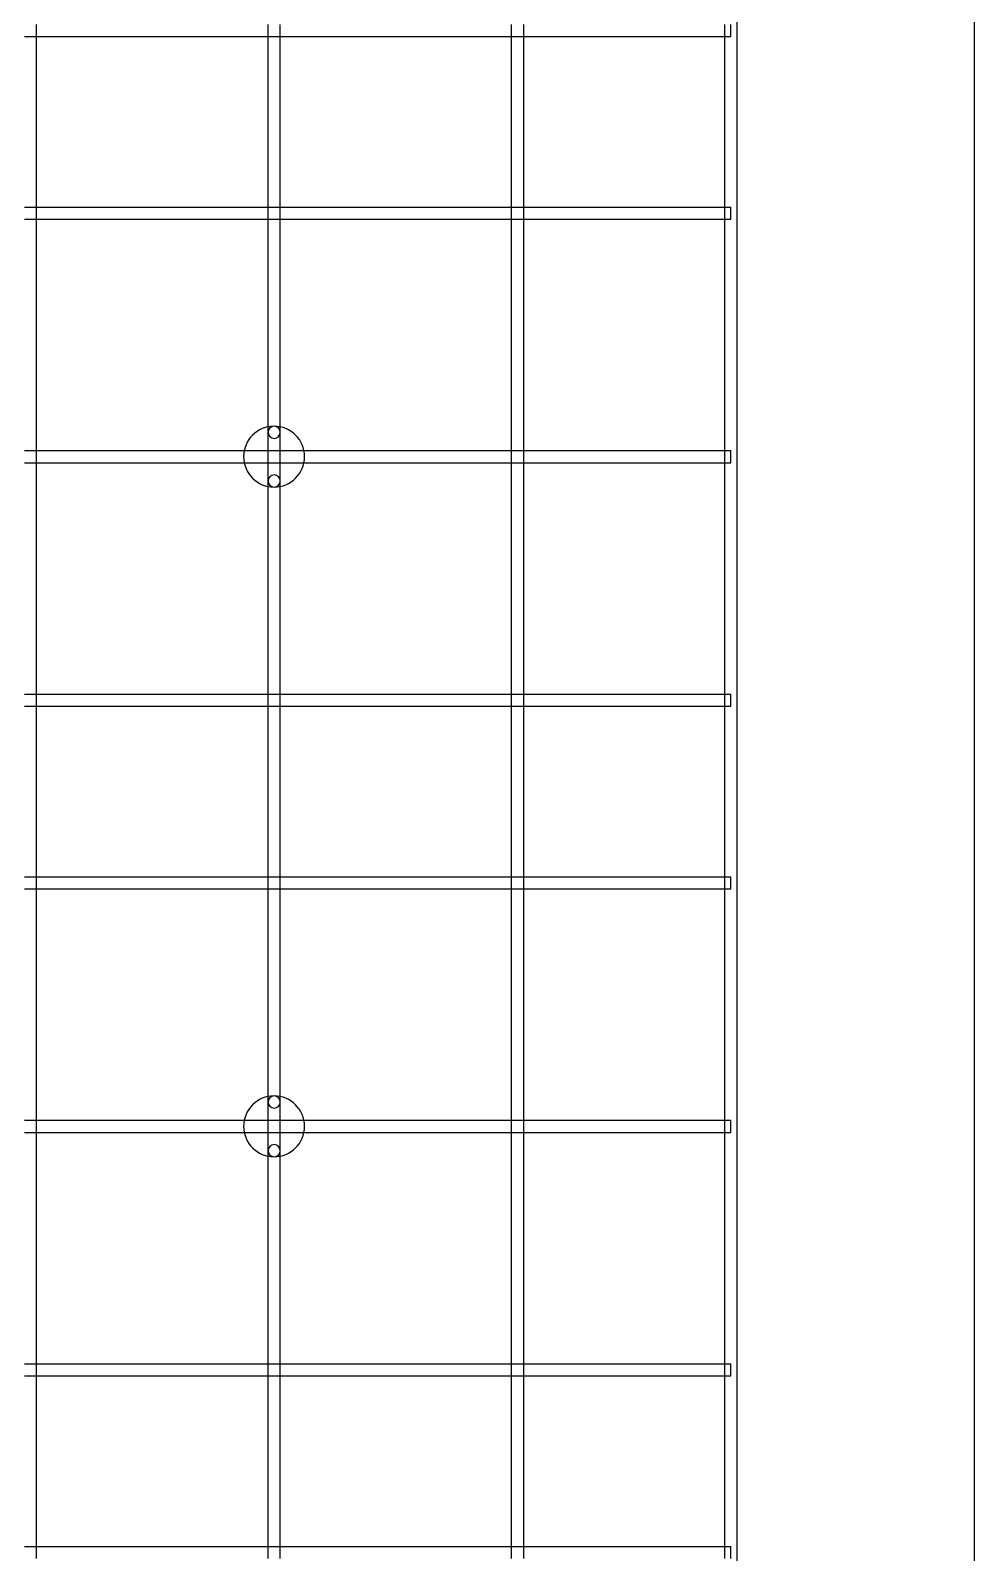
# Model space of a CAD drawing. Header units: millimetres. Extents: x 0 to 500, y 0 to 500.
# Drawn here: x 422.5 to 500, y 242.5 to 367.5 of the extents above; entities that cross this region are included whole.
import ezdxf

# ---------------------------------------------------------------- set-up
doc = ezdxf.new("R2010")
doc.units = ezdxf.units.MM
doc.layers.add('MDF_Model', color=7, linetype='CONTINUOUS')

msp = doc.modelspace()

# ---------------------------------------------------------------- linework, layer by layer
at = {"layer": 'MDF_Model'}
for p, q in [((500, 0, 6), (500, 500, 6)), ((500, 0), (500, 500)), ((500, 0, 6), (500, 500, 6)), ((500, 0), (500, 500)), ((480.5, 20), (480.5, 480)), ((480.5, 20, 1), (480.5, 480, 1)), ((480.5, 20), (480.5, 480)), ((480.5, 20, 1), (480.5, 480, 1)), ((423, 367, 1), (423, 368, 1)), ((423, 367, 1), (423, 368, 1)), ((442, 367, 1), (442, 368, 1)), ((442, 367, 1), (442, 368, 1)), ((443, 367, 1), (443, 368, 1)), ((443, 367, 1), (443, 368, 1)), ((462, 367, 1), (462, 368, 1)), ((462, 367, 1), (462, 368, 1)), ((463, 367, 1), (463, 368, 1)), ((463, 367, 1), (463, 368, 1)), ((479.5, 367, 1), (479.5, 368, 1)), ((479.5, 367, 1), (479.5, 368, 1)), ((480, 367, 1), (480, 368, 1)), ((480, 367, 1), (480, 368, 1)), ((422, 367, 1), (423, 367, 1)), ((422, 367, 1), (423, 367, 1)), ((423, 367, 1), (442, 367, 1)), ((423, 367), (442, 367)), ((423, 367, 1), (442, 367, 1)), ((423, 367), (423, 367, 1)), ((423, 353), (423, 367)), ((423, 367), (442, 367)), ((423, 353, 1), (423, 367, 1)), ((423, 367), (423, 367, 1)), ((423, 353), (423, 367)), ((423, 353, 1), (423, 367, 1)), ((442, 367, 1), (443, 367, 1)), ((442, 353, 1), (442, 367, 1)), ((442, 367, 1), (443, 367, 1)), ((442, 353, 1), (442, 367, 1)), ((442, 367), (442, 367, 1)), ((442, 353), (442, 367)), ((442, 367), (442, 367, 1)), ((442, 353), (442, 367)), ((443, 353, 1), (443, 367, 1)), ((443, 367, 1), (462, 367, 1)), ((443, 353, 1), (443, 367, 1)), ((443, 367), (443, 367, 1)), ((443, 353), (443, 367)), ((443, 367), (462, 367)), ((443, 367, 1), (462, 367, 1)), ((443, 367), (443, 367, 1)), ((443, 353), (443, 367)), ((443, 367), (462, 367)), ((462, 367, 1), (463, 367, 1)), ((462, 353, 1), (462, 367, 1)), ((462, 367, 1), (463, 367, 1)), ((462, 367), (462, 367, 1)), ((462, 353, 1), (462, 367, 1)), ((462, 367), (462, 367, 1)), ((462, 353), (462, 367)), ((462, 353), (462, 367)), ((463, 367), (479.5, 367)), ((463, 367, 1), (479.5, 367, 1)), ((463, 367), (463, 367, 1)), ((463, 353), (463, 367)), ((463, 367), (479.5, 367)), ((463, 367, 1), (479.5, 367, 1)), ((463, 353, 1), (463, 367, 1)), ((463, 367), (463, 367, 1)), ((463, 353), (463, 367)), ((463, 353, 1), (463, 367, 1)), ((479.5, 353, 1), (479.5, 367, 1)), ((479.5, 367, 1), (480, 367, 1)), ((479.5, 353, 1), (479.5, 367, 1)), ((479.5, 367, 1), (479.5, 367)), ((479.5, 353), (479.5, 367)), ((479.5, 367, 1), (480, 367, 1)), ((479.5, 367, 1), (479.5, 367)), ((479.5, 353), (479.5, 367)), ((422, 353, 1), (423, 353, 1)), ((422, 353, 1), (423, 353, 1)), ((423, 353, 1), (442, 353, 1)), ((423, 352, 1), (423, 353, 1)), ((423, 353), (442, 353)), ((423, 353, 1), (442, 353, 1)), ((423, 353), (423, 353, 1)), ((423, 352, 1), (423, 353, 1)), ((423, 353), (442, 353)), ((423, 353), (423, 353, 1)), ((442, 352, 1), (442, 353, 1)), ((442, 353, 1), (443, 353, 1)), ((442, 352, 1), (442, 353, 1)), ((442, 353, 1), (443, 353, 1)), ((442, 353), (442, 353, 1)), ((442, 353), (442, 353, 1)), ((443, 352, 1), (443, 353, 1)), ((443, 353, 1), (462, 353, 1)), ((443, 352, 1), (443, 353, 1)), ((443, 353), (443, 353, 1)), ((443, 353), (462, 353)), ((443, 353, 1), (462, 353, 1)), ((443, 353), (443, 353, 1)), ((443, 353), (462, 353)), ((462, 352, 1), (462, 353, 1)), ((462, 353, 1), (463, 353, 1)), ((462, 352, 1), (462, 353, 1)), ((462, 353, 1), (463, 353, 1)), ((462, 353), (462, 353, 1)), ((462, 353), (462, 353, 1)), ((463, 353, 1), (479.5, 353, 1)), ((463, 352, 1), (463, 353, 1)), ((463, 353), (479.5, 353)), ((463, 353), (479.5, 353)), ((463, 353, 1), (479.5, 353, 1)), ((463, 353), (463, 353, 1)), ((463, 352, 1), (463, 353, 1)), ((463, 353), (463, 353, 1)), ((479.5, 353, 1), (480, 353, 1)), ((479.5, 353, 1), (480, 353, 1)), ((479.5, 352, 1), (479.5, 353, 1)), ((479.5, 353, 1), (479.5, 353)), ((479.5, 352, 1), (479.5, 353, 1)), ((479.5, 353, 1), (479.5, 353)), ((480, 352, 1), (480, 353, 1)), ((480, 352, 1), (480, 353, 1)), ((422, 352, 1), (423, 352, 1)), ((422, 352, 1), (423, 352, 1)), ((423, 333), (423, 352)), ((423, 352), (442, 352)), ((423, 352), (442, 352)), ((423, 352, 1), (442, 352, 1)), ((423, 352), (423, 352, 1)), ((423, 352, 1), (442, 352, 1)), ((423, 333, 1), (423, 352, 1)), ((423, 352), (423, 352, 1)), ((423, 333), (423, 352)), ((423, 333, 1), (423, 352, 1)), ((442, 334.5, 1), (442, 352, 1)), ((442, 352, 1), (443, 352, 1)), ((442, 334.5, 1), (442, 352, 1)), ((442, 352), (442, 352, 1)), ((442, 334.5), (442, 352)), ((442, 352, 1), (443, 352, 1)), ((442, 334.5), (442, 352)), ((442, 352), (442, 352, 1)), ((443, 334.5, 1), (443, 352, 1)), ((443, 334.5, 1), (443, 352, 1)), ((443, 352), (443, 352, 1)), ((443, 334.5), (443, 352)), ((443, 334.5), (443, 352)), ((443, 352), (462, 352)), ((443, 352, 1), (462, 352, 1)), ((443, 352), (462, 352)), ((443, 352, 1), (462, 352, 1)), ((443, 352), (443, 352, 1)), ((462, 352, 1), (463, 352, 1)), ((462, 333), (462, 352)), ((462, 352), (462, 352, 1)), ((462, 333, 1), (462, 352, 1)), ((462, 352, 1), (463, 352, 1)), ((462, 333, 1), (462, 352, 1)), ((462, 352), (462, 352, 1)), ((462, 333), (462, 352)), ((463, 352), (479.5, 352)), ((463, 352, 1), (479.5, 352, 1)), ((463, 352), (463, 352, 1)), ((463, 333), (463, 352)), ((463, 352), (479.5, 352)), ((463, 352, 1), (479.5, 352, 1)), ((463, 333, 1), (463, 352, 1)), ((463, 352), (463, 352, 1)), ((463, 333), (463, 352)), ((463, 333, 1), (463, 352, 1)), ((479.5, 333, 1), (479.5, 352, 1)), ((479.5, 352, 1), (480, 352, 1)), ((479.5, 333, 1), (479.5, 352, 1)), ((479.5, 352, 1), (479.5, 352)), ((479.5, 333), (479.5, 352)), ((479.5, 352, 1), (480, 352, 1)), ((479.5, 352, 1), (479.5, 352)), ((479.5, 333), (479.5, 352)), ((442.5, 335, 3), (442.5, 335, 6)), ((442.5, 335, 3), (442.5, 335, 6)), ((442, 333, 1), (442, 334.5, 1)), ((442, 333, 1), (442, 334.5, 1)), ((442, 334.5), (442, 334.5, 1)), ((442, 333), (442, 334.5)), ((442, 334.5), (442, 334.5, 1)), ((442, 333), (442, 334.5)), ((443, 334.5, 1), (443, 334.5, 3)), ((443, 334.5, 1), (443, 334.5, 3)), ((443, 333, 1), (443, 334.5, 1)), ((443, 333, 1), (443, 334.5, 1)), ((443, 334.5), (443, 334.5, 1)), ((443, 333), (443, 334.5)), ((443, 334.5), (443, 334.5, 1)), ((443, 333), (443, 334.5)), ((422, 333, 1), (423, 333, 1)), ((422, 333, 1), (423, 333, 1)), ((423, 333, 1), (442, 333, 1)), ((423, 332, 1), (423, 333, 1)), ((423, 333), (442, 333)), ((423, 333), (442, 333)), ((423, 333, 1), (442, 333, 1)), ((423, 333), (423, 333, 1)), ((423, 332, 1), (423, 333, 1)), ((423, 333), (423, 333, 1)), ((442, 333, 1), (443, 333, 1)), ((442, 332, 1), (442, 333, 1)), ((442, 333, 1), (443, 333, 1)), ((442, 333), (442, 333, 1)), ((442, 332, 1), (442, 333, 1)), ((442, 333), (442, 333, 1)), ((443, 332, 1), (443, 333, 1)), ((443, 333), (443, 333, 1)), ((443, 333, 1), (462, 333, 1)), ((443, 332, 1), (443, 333, 1)), ((443, 333), (462, 333)), ((443, 333), (462, 333)), ((443, 333, 1), (462, 333, 1)), ((443, 333), (443, 333, 1)), ((445, 332.5, 3), (445, 332.5, 6)), ((445, 332.5, 3), (445, 332.5, 6)), ((462, 332, 1), (462, 333, 1)), ((462, 333, 1), (463, 333, 1)), ((462, 332, 1), (462, 333, 1)), ((462, 333), (462, 333, 1)), ((462, 333, 1), (463, 333, 1)), ((462, 333), (462, 333, 1)), ((463, 333, 1), (479.5, 333, 1)), ((463, 332, 1), (463, 333, 1)), ((463, 333), (479.5, 333)), ((463, 333), (479.5, 333)), ((463, 333, 1), (479.5, 333, 1)), ((463, 333), (463, 333, 1)), ((463, 332, 1), (463, 333, 1)), ((463, 333), (463, 333, 1)), ((479.5, 333, 1), (480, 333, 1)), ((479.5, 333, 1), (480, 333, 1)), ((479.5, 332, 1), (479.5, 333, 1)), ((479.5, 333, 1), (479.5, 333)), ((479.5, 332, 1), (479.5, 333, 1)), ((479.5, 333, 1), (479.5, 333)), ((480, 332, 1), (480, 333, 1)), ((480, 332, 1), (480, 333, 1)), ((422, 332, 1), (423, 332, 1)), ((422, 332, 1), (423, 332, 1)), ((423, 313), (423, 332)), ((423, 332), (442, 332)), ((423, 332), (442, 332)), ((423, 332, 1), (442, 332, 1)), ((423, 332), (423, 332, 1)), ((423, 332, 1), (442, 332, 1)), ((423, 313, 1), (423, 332, 1)), ((423, 332), (423, 332, 1)), ((423, 313), (423, 332)), ((423, 313, 1), (423, 332, 1)), ((442, 330.5, 1), (442, 332, 1)), ((442, 332, 1), (443, 332, 1)), ((442, 330.5, 1), (442, 332, 1)), ((442, 332), (442, 332, 1)), ((442, 330.5), (442, 332)), ((442, 332, 1), (443, 332, 1)), ((442, 330.5), (442, 332)), ((442, 332), (442, 332, 1)), ((443, 330.5, 1), (443, 332, 1)), ((443, 330.5, 1), (443, 332, 1)), ((443, 332), (443, 332, 1)), ((443, 330.5), (443, 332)), ((443, 330.5), (443, 332)), ((443, 332), (462, 332)), ((443, 332, 1), (462, 332, 1)), ((443, 332), (462, 332)), ((443, 332, 1), (462, 332, 1)), ((443, 332), (443, 332, 1)), ((462, 332, 1), (463, 332, 1)), ((462, 313), (462, 332)), ((462, 332), (462, 332, 1)), ((462, 313, 1), (462, 332, 1)), ((462, 332, 1), (463, 332, 1)), ((462, 313, 1), (462, 332, 1)), ((462, 332), (462, 332, 1)), ((462, 313), (462, 332)), ((463, 332), (479.5, 332)), ((463, 332, 1), (479.5, 332, 1)), ((463, 332), (463, 332, 1)), ((463, 313), (463, 332)), ((463, 332), (479.5, 332)), ((463, 332, 1), (479.5, 332, 1)), ((463, 313, 1), (463, 332, 1)), ((463, 332), (463, 332, 1)), ((463, 313), (463, 332)), ((463, 313, 1), (463, 332, 1)), ((479.5, 313, 1), (479.5, 332, 1)), ((479.5, 332, 1), (480, 332, 1)), ((479.5, 313, 1), (479.5, 332, 1)), ((479.5, 332, 1), (479.5, 332)), ((479.5, 313), (479.5, 332)), ((479.5, 332, 1), (480, 332, 1)), ((479.5, 332, 1), (479.5, 332)), ((479.5, 313), (479.5, 332)), ((442, 313, 1), (442, 330.5, 1)), ((442, 313, 1), (442, 330.5, 1)), ((442, 330.5), (442, 330.5, 1)), ((442, 313), (442, 330.5)), ((442, 330.5), (442, 330.5, 1)), ((442, 313), (442, 330.5)), ((442.5, 330, 3), (442.5, 330, 6)), ((442.5, 330, 3), (442.5, 330, 6)), ((443, 330.5, 1), (443, 330.5, 3)), ((443, 330.5, 1), (443, 330.5, 3)), ((443, 313, 1), (443, 330.5, 1)), ((443, 313, 1), (443, 330.5, 1)), ((443, 330.5), (443, 330.5, 1)), ((443, 313), (443, 330.5)), ((443, 330.5), (443, 330.5, 1)), ((443, 313), (443, 330.5)), ((422, 313, 1), (423, 313, 1)), ((422, 313, 1), (423, 313, 1)), ((423, 313), (442, 313)), ((423, 313), (442, 313)), ((423, 313, 1), (442, 313, 1)), ((423, 313), (423, 313, 1)), ((423, 313, 1), (442, 313, 1)), ((423, 312, 1), (423, 313, 1)), ((423, 313), (423, 313, 1)), ((423, 312, 1), (423, 313, 1)), ((442, 313, 1), (443, 313, 1)), ((442, 313), (442, 313, 1)), ((442, 312, 1), (442, 313, 1)), ((442, 313, 1), (443, 313, 1)), ((442, 313), (442, 313, 1)), ((442, 312, 1), (442, 313, 1)), ((443, 313), (443, 313, 1)), ((443, 312, 1), (443, 313, 1)), ((443, 313), (462, 313)), ((443, 313), (462, 313)), ((443, 313, 1), (462, 313, 1)), ((443, 313), (443, 313, 1)), ((443, 313, 1), (462, 313, 1)), ((443, 312, 1), (443, 313, 1)), ((462, 312, 1), (462, 313, 1)), ((462, 313, 1), (463, 313, 1)), ((462, 313), (462, 313, 1)), ((462, 312, 1), (462, 313, 1)), ((462, 313, 1), (463, 313, 1)), ((462, 313), (462, 313, 1)), ((463, 313, 1), (479.5, 313, 1)), ((463, 312, 1), (463, 313, 1)), ((463, 313), (479.5, 313)), ((463, 313), (479.5, 313)), ((463, 313, 1), (479.5, 313, 1)), ((463, 313), (463, 313, 1)), ((463, 312, 1), (463, 313, 1)), ((463, 313), (463, 313, 1)), ((479.5, 313, 1), (480, 313, 1)), ((479.5, 313, 1), (480, 313, 1)), ((479.5, 312, 1), (479.5, 313, 1)), ((479.5, 313, 1), (479.5, 313)), ((479.5, 312, 1), (479.5, 313, 1)), ((479.5, 313, 1), (479.5, 313)), ((480, 312, 1), (480, 313, 1)), ((480, 312, 1), (480, 313, 1)), ((422, 312, 1), (423, 312, 1)), ((422, 312, 1), (423, 312, 1)), ((423, 312, 1), (442, 312, 1)), ((423, 312), (442, 312)), ((423, 312, 1), (442, 312, 1)), ((423, 312), (423, 312, 1)), ((423, 298), (423, 312)), ((423, 312), (442, 312)), ((423, 298, 1), (423, 312, 1)), ((423, 312), (423, 312, 1)), ((423, 298), (423, 312)), ((423, 298, 1), (423, 312, 1)), ((442, 312, 1), (443, 312, 1)), ((442, 298, 1), (442, 312, 1)), ((442, 312, 1), (443, 312, 1)), ((442, 298, 1), (442, 312, 1)), ((442, 312), (442, 312, 1)), ((442, 298), (442, 312)), ((442, 312), (442, 312, 1)), ((442, 298), (442, 312)), ((443, 298, 1), (443, 312, 1)), ((443, 312, 1), (462, 312, 1)), ((443, 298, 1), (443, 312, 1)), ((443, 312), (443, 312, 1)), ((443, 298), (443, 312)), ((443, 312), (462, 312)), ((443, 312, 1), (462, 312, 1)), ((443, 312), (443, 312, 1)), ((443, 298), (443, 312)), ((443, 312), (462, 312)), ((462, 312, 1), (463, 312, 1)), ((462, 298, 1), (462, 312, 1)), ((462, 312, 1), (463, 312, 1)), ((462, 312), (462, 312, 1)), ((462, 298, 1), (462, 312, 1)), ((462, 312), (462, 312, 1)), ((462, 298), (462, 312)), ((462, 298), (462, 312)), ((463, 312), (479.5, 312)), ((463, 312, 1), (479.5, 312, 1)), ((463, 312), (463, 312, 1)), ((463, 298), (463, 312)), ((463, 312), (479.5, 312)), ((463, 312, 1), (479.5, 312, 1)), ((463, 298, 1), (463, 312, 1)), ((463, 312), (463, 312, 1)), ((463, 298), (463, 312)), ((463, 298, 1), (463, 312, 1)), ((479.5, 298, 1), (479.5, 312, 1)), ((479.5, 312, 1), (480, 312, 1)), ((479.5, 298, 1), (479.5, 312, 1)), ((479.5, 312, 1), (479.5, 312)), ((479.5, 298), (479.5, 312)), ((479.5, 312, 1), (480, 312, 1)), ((479.5, 312, 1), (479.5, 312)), ((479.5, 298), (479.5, 312)), ((422, 298, 1), (423, 298, 1)), ((422, 298, 1), (423, 298, 1)), ((423, 298, 1), (442, 298, 1)), ((423, 297, 1), (423, 298, 1)), ((423, 298), (442, 298)), ((423, 298, 1), (442, 298, 1)), ((423, 298), (423, 298, 1)), ((423, 297, 1), (423, 298, 1)), ((423, 298), (442, 298)), ((423, 298), (423, 298, 1)), ((442, 297, 1), (442, 298, 1)), ((442, 298, 1), (443, 298, 1)), ((442, 297, 1), (442, 298, 1)), ((442, 298, 1), (443, 298, 1)), ((442, 298), (442, 298, 1)), ((442, 298), (442, 298, 1)), ((443, 297, 1), (443, 298, 1)), ((443, 298, 1), (462, 298, 1)), ((443, 297, 1), (443, 298, 1)), ((443, 298), (443, 298, 1)), ((443, 298), (462, 298)), ((443, 298, 1), (462, 298, 1)), ((443, 298), (443, 298, 1)), ((443, 298), (462, 298)), ((462, 297, 1), (462, 298, 1)), ((462, 298, 1), (463, 298, 1)), ((462, 297, 1), (462, 298, 1)), ((462, 298, 1), (463, 298, 1)), ((462, 298), (462, 298, 1)), ((462, 298), (462, 298, 1)), ((463, 298, 1), (479.5, 298, 1)), ((463, 297, 1), (463, 298, 1)), ((463, 298), (479.5, 298)), ((463, 298), (479.5, 298)), ((463, 298, 1), (479.5, 298, 1)), ((463, 298), (463, 298, 1)), ((463, 297, 1), (463, 298, 1)), ((463, 298), (463, 298, 1)), ((479.5, 298, 1), (480, 298, 1)), ((479.5, 298, 1), (480, 298, 1)), ((479.5, 297, 1), (479.5, 298, 1)), ((479.5, 298, 1), (479.5, 298)), ((479.5, 297, 1), (479.5, 298, 1)), ((479.5, 298, 1), (479.5, 298)), ((480, 297, 1), (480, 298, 1)), ((480, 297, 1), (480, 298, 1)), ((422, 297, 1), (423, 297, 1)), ((422, 297, 1), (423, 297, 1)), ((423, 278), (423, 297)), ((423, 297), (442, 297)), ((423, 297), (442, 297)), ((423, 297, 1), (442, 297, 1)), ((423, 297), (423, 297, 1)), ((423, 297, 1), (442, 297, 1)), ((423, 278, 1), (423, 297, 1)), ((423, 297), (423, 297, 1)), ((423, 278), (423, 297)), ((423, 278, 1), (423, 297, 1)), ((442, 279.5, 1), (442, 297, 1)), ((442, 297, 1), (443, 297, 1)), ((442, 279.5, 1), (442, 297, 1)), ((442, 297), (442, 297, 1)), ((442, 279.5), (442, 297)), ((442, 297, 1), (443, 297, 1)), ((442, 279.5), (442, 297)), ((442, 297), (442, 297, 1)), ((443, 279.5, 1), (443, 297, 1)), ((443, 279.5, 1), (443, 297, 1)), ((443, 297), (443, 297, 1)), ((443, 279.5), (443, 297)), ((443, 279.5), (443, 297)), ((443, 297), (462, 297)), ((443, 297, 1), (462, 297, 1)), ((443, 297), (462, 297)), ((443, 297, 1), (462, 297, 1)), ((443, 297), (443, 297, 1)), ((462, 297, 1), (463, 297, 1)), ((462, 278), (462, 297)), ((462, 297), (462, 297, 1)), ((462, 278, 1), (462, 297, 1)), ((462, 297, 1), (463, 297, 1)), ((462, 278, 1), (462, 297, 1)), ((462, 297), (462, 297, 1)), ((462, 278), (462, 297)), ((463, 297), (479.5, 297)), ((463, 297, 1), (479.5, 297, 1)), ((463, 297), (463, 297, 1)), ((463, 278), (463, 297)), ((463, 297), (479.5, 297)), ((463, 297, 1), (479.5, 297, 1)), ((463, 278, 1), (463, 297, 1)), ((463, 297), (463, 297, 1)), ((463, 278), (463, 297)), ((463, 278, 1), (463, 297, 1)), ((479.5, 278, 1), (479.5, 297, 1)), ((479.5, 297, 1), (480, 297, 1)), ((479.5, 278, 1), (479.5, 297, 1)), ((479.5, 297, 1), (479.5, 297)), ((479.5, 278), (479.5, 297)), ((479.5, 297, 1), (480, 297, 1)), ((479.5, 297, 1), (479.5, 297)), ((479.5, 278), (479.5, 297)), ((442.5, 280, 3), (442.5, 280, 6)), ((442.5, 280, 3), (442.5, 280, 6)), ((442, 278, 1), (442, 279.5, 1)), ((442, 278, 1), (442, 279.5, 1)), ((442, 279.5), (442, 279.5, 1)), ((442, 278), (442, 279.5)), ((442, 279.5), (442, 279.5, 1)), ((442, 278), (442, 279.5)), ((443, 279.5, 1), (443, 279.5, 3)), ((443, 279.5, 1), (443, 279.5, 3)), ((443, 278, 1), (443, 279.5, 1)), ((443, 278, 1), (443, 279.5, 1)), ((443, 279.5), (443, 279.5, 1)), ((443, 278), (443, 279.5)), ((443, 279.5), (443, 279.5, 1)), ((443, 278), (443, 279.5)), ((422, 278, 1), (423, 278, 1)), ((422, 278, 1), (423, 278, 1)), ((423, 278, 1), (442, 278, 1)), ((423, 277, 1), (423, 278, 1)), ((423, 278), (442, 278)), ((423, 278), (442, 278)), ((423, 278, 1), (442, 278, 1)), ((423, 278), (423, 278, 1)), ((423, 277, 1), (423, 278, 1)), ((423, 278), (423, 278, 1)), ((442, 278, 1), (443, 278, 1)), ((442, 277, 1), (442, 278, 1)), ((442, 278, 1), (443, 278, 1)), ((442, 278), (442, 278, 1)), ((442, 277, 1), (442, 278, 1)), ((442, 278), (442, 278, 1)), ((443, 277, 1), (443, 278, 1)), ((443, 278), (443, 278, 1)), ((443, 278, 1), (462, 278, 1)), ((443, 277, 1), (443, 278, 1)), ((443, 278), (462, 278)), ((443, 278), (462, 278)), ((443, 278, 1), (462, 278, 1)), ((443, 278), (443, 278, 1)), ((445, 277.5, 3), (445, 277.5, 6)), ((445, 277.5, 3), (445, 277.5, 6)), ((462, 277, 1), (462, 278, 1)), ((462, 278, 1), (463, 278, 1)), ((462, 277, 1), (462, 278, 1)), ((462, 278), (462, 278, 1)), ((462, 278, 1), (463, 278, 1)), ((462, 278), (462, 278, 1)), ((463, 278, 1), (479.5, 278, 1)), ((463, 277, 1), (463, 278, 1)), ((463, 278), (479.5, 278)), ((463, 278), (479.5, 278)), ((463, 278, 1), (479.5, 278, 1)), ((463, 278), (463, 278, 1)), ((463, 277, 1), (463, 278, 1)), ((463, 278), (463, 278, 1)), ((479.5, 278, 1), (480, 278, 1)), ((479.5, 278, 1), (480, 278, 1)), ((479.5, 277, 1), (479.5, 278, 1)), ((479.5, 278, 1), (479.5, 278)), ((479.5, 277, 1), (479.5, 278, 1)), ((479.5, 278, 1), (479.5, 278)), ((480, 277, 1), (480, 278, 1)), ((480, 277, 1), (480, 278, 1)), ((422, 277, 1), (423, 277, 1)), ((422, 277, 1), (423, 277, 1)), ((423, 258), (423, 277)), ((423, 277), (442, 277)), ((423, 277), (442, 277)), ((423, 277, 1), (442, 277, 1)), ((423, 277), (423, 277, 1)), ((423, 277, 1), (442, 277, 1)), ((423, 258, 1), (423, 277, 1)), ((423, 277), (423, 277, 1)), ((423, 258), (423, 277)), ((423, 258, 1), (423, 277, 1)), ((442, 275.5, 1), (442, 277, 1)), ((442, 277, 1), (443, 277, 1)), ((442, 275.5, 1), (442, 277, 1)), ((442, 277), (442, 277, 1)), ((442, 275.5), (442, 277)), ((442, 277, 1), (443, 277, 1)), ((442, 275.5), (442, 277)), ((442, 277), (442, 277, 1)), ((443, 275.5, 1), (443, 277, 1)), ((443, 275.5, 1), (443, 277, 1)), ((443, 277), (443, 277, 1)), ((443, 275.5), (443, 277)), ((443, 275.5), (443, 277)), ((443, 277), (462, 277)), ((443, 277, 1), (462, 277, 1)), ((443, 277), (462, 277)), ((443, 277, 1), (462, 277, 1)), ((443, 277), (443, 277, 1)), ((462, 277, 1), (463, 277, 1)), ((462, 258), (462, 277)), ((462, 277), (462, 277, 1)), ((462, 258, 1), (462, 277, 1)), ((462, 277, 1), (463, 277, 1)), ((462, 258, 1), (462, 277, 1)), ((462, 277), (462, 277, 1)), ((462, 258), (462, 277)), ((463, 277), (479.5, 277)), ((463, 277, 1), (479.5, 277, 1)), ((463, 277), (463, 277, 1)), ((463, 258), (463, 277)), ((463, 277), (479.5, 277)), ((463, 277, 1), (479.5, 277, 1)), ((463, 258, 1), (463, 277, 1)), ((463, 277), (463, 277, 1)), ((463, 258), (463, 277)), ((463, 258, 1), (463, 277, 1)), ((479.5, 258, 1), (479.5, 277, 1)), ((479.5, 277, 1), (480, 277, 1)), ((479.5, 258, 1), (479.5, 277, 1)), ((479.5, 277, 1), (479.5, 277)), ((479.5, 258), (479.5, 277)), ((479.5, 277, 1), (480, 277, 1)), ((479.5, 277, 1), (479.5, 277)), ((479.5, 258), (479.5, 277)), ((442, 258, 1), (442, 275.5, 1)), ((442, 258, 1), (442, 275.5, 1)), ((442, 275.5), (442, 275.5, 1)), ((442, 258), (442, 275.5)), ((442, 275.5), (442, 275.5, 1)), ((442, 258), (442, 275.5)), ((442.5, 275, 3), (442.5, 275, 6)), ((442.5, 275, 3), (442.5, 275, 6)), ((443, 275.5, 1), (443, 275.5, 3)), ((443, 275.5, 1), (443, 275.5, 3)), ((443, 258, 1), (443, 275.5, 1)), ((443, 258, 1), (443, 275.5, 1)), ((443, 275.5), (443, 275.5, 1)), ((443, 258), (443, 275.5)), ((443, 275.5), (443, 275.5, 1)), ((443, 258), (443, 275.5)), ((422, 258, 1), (423, 258, 1)), ((422, 258, 1), (423, 258, 1)), ((423, 258), (442, 258)), ((423, 258), (442, 258)), ((423, 258, 1), (442, 258, 1)), ((423, 258), (423, 258, 1)), ((423, 258, 1), (442, 258, 1)), ((423, 257, 1), (423, 258, 1)), ((423, 258), (423, 258, 1)), ((423, 257, 1), (423, 258, 1)), ((442, 258, 1), (443, 258, 1)), ((442, 258), (442, 258, 1)), ((442, 257, 1), (442, 258, 1)), ((442, 258, 1), (443, 258, 1)), ((442, 258), (442, 258, 1)), ((442, 257, 1), (442, 258, 1)), ((443, 258), (443, 258, 1)), ((443, 257, 1), (443, 258, 1)), ((443, 258), (462, 258)), ((443, 258), (462, 258)), ((443, 258, 1), (462, 258, 1)), ((443, 258), (443, 258, 1)), ((443, 258, 1), (462, 258, 1)), ((443, 257, 1), (443, 258, 1)), ((462, 257, 1), (462, 258, 1)), ((462, 258, 1), (463, 258, 1)), ((462, 258), (462, 258, 1)), ((462, 257, 1), (462, 258, 1)), ((462, 258, 1), (463, 258, 1)), ((462, 258), (462, 258, 1)), ((463, 258, 1), (479.5, 258, 1)), ((463, 257, 1), (463, 258, 1)), ((463, 258), (479.5, 258)), ((463, 258), (479.5, 258)), ((463, 258, 1), (479.5, 258, 1)), ((463, 258), (463, 258, 1)), ((463, 257, 1), (463, 258, 1)), ((463, 258), (463, 258, 1)), ((479.5, 258, 1), (480, 258, 1)), ((479.5, 258, 1), (480, 258, 1)), ((479.5, 257, 1), (479.5, 258, 1)), ((479.5, 258, 1), (479.5, 258)), ((479.5, 257, 1), (479.5, 258, 1)), ((479.5, 258, 1), (479.5, 258)), ((480, 257, 1), (480, 258, 1)), ((480, 257, 1), (480, 258, 1)), ((422, 257, 1), (423, 257, 1)), ((422, 257, 1), (423, 257, 1)), ((423, 257, 1), (442, 257, 1)), ((423, 257), (442, 257)), ((423, 257, 1), (442, 257, 1)), ((423, 257), (423, 257, 1)), ((423, 243), (423, 257)), ((423, 257), (442, 257)), ((423, 243, 1), (423, 257, 1)), ((423, 257), (423, 257, 1)), ((423, 243), (423, 257)), ((423, 243, 1), (423, 257, 1)), ((442, 257, 1), (443, 257, 1)), ((442, 243, 1), (442, 257, 1)), ((442, 257, 1), (443, 257, 1)), ((442, 243, 1), (442, 257, 1)), ((442, 257), (442, 257, 1)), ((442, 243), (442, 257)), ((442, 257), (442, 257, 1)), ((442, 243), (442, 257)), ((443, 243, 1), (443, 257, 1)), ((443, 257, 1), (462, 257, 1)), ((443, 243, 1), (443, 257, 1)), ((443, 257), (443, 257, 1)), ((443, 243), (443, 257)), ((443, 257), (462, 257)), ((443, 257, 1), (462, 257, 1)), ((443, 257), (443, 257, 1)), ((443, 243), (443, 257)), ((443, 257), (462, 257)), ((462, 257, 1), (463, 257, 1)), ((462, 243, 1), (462, 257, 1)), ((462, 257, 1), (463, 257, 1)), ((462, 257), (462, 257, 1)), ((462, 243, 1), (462, 257, 1)), ((462, 257), (462, 257, 1)), ((462, 243), (462, 257)), ((462, 243), (462, 257)), ((463, 257), (479.5, 257)), ((463, 257, 1), (479.5, 257, 1)), ((463, 257), (463, 257, 1)), ((463, 243), (463, 257)), ((463, 257), (479.5, 257)), ((463, 257, 1), (479.5, 257, 1)), ((463, 243, 1), (463, 257, 1)), ((463, 257), (463, 257, 1)), ((463, 243), (463, 257)), ((463, 243, 1), (463, 257, 1)), ((479.5, 243, 1), (479.5, 257, 1)), ((479.5, 257, 1), (480, 257, 1)), ((479.5, 243, 1), (479.5, 257, 1)), ((479.5, 257, 1), (479.5, 257)), ((479.5, 243), (479.5, 257)), ((479.5, 257, 1), (480, 257, 1)), ((479.5, 257, 1), (479.5, 257)), ((479.5, 243), (479.5, 257)), ((422, 243, 1), (423, 243, 1)), ((422, 243, 1), (423, 243, 1)), ((423, 243, 1), (442, 243, 1)), ((423, 242, 1), (423, 243, 1)), ((423, 243), (442, 243)), ((423, 243, 1), (442, 243, 1)), ((423, 243), (423, 243, 1)), ((423, 242, 1), (423, 243, 1)), ((423, 243), (442, 243)), ((423, 243), (423, 243, 1)), ((442, 242, 1), (442, 243, 1)), ((442, 243, 1), (443, 243, 1)), ((442, 242, 1), (442, 243, 1)), ((442, 243, 1), (443, 243, 1)), ((442, 243), (442, 243, 1)), ((442, 243), (442, 243, 1)), ((443, 242, 1), (443, 243, 1)), ((443, 243, 1), (462, 243, 1)), ((443, 242, 1), (443, 243, 1)), ((443, 243), (443, 243, 1)), ((443, 243), (462, 243)), ((443, 243, 1), (462, 243, 1)), ((443, 243), (443, 243, 1)), ((443, 243), (462, 243)), ((462, 242, 1), (462, 243, 1)), ((462, 243, 1), (463, 243, 1)), ((462, 242, 1), (462, 243, 1)), ((462, 243, 1), (463, 243, 1)), ((462, 243), (462, 243, 1)), ((462, 243), (462, 243, 1)), ((463, 243, 1), (479.5, 243, 1)), ((463, 242, 1), (463, 243, 1)), ((463, 243), (479.5, 243)), ((463, 243), (479.5, 243)), ((463, 243, 1), (479.5, 243, 1)), ((463, 243), (463, 243, 1)), ((463, 242, 1), (463, 243, 1)), ((463, 243), (463, 243, 1)), ((479.5, 243, 1), (480, 243, 1)), ((479.5, 243, 1), (480, 243, 1)), ((479.5, 242, 1), (479.5, 243, 1)), ((479.5, 243, 1), (479.5, 243)), ((479.5, 242, 1), (479.5, 243, 1)), ((479.5, 243, 1), (479.5, 243)), ((480, 242, 1), (480, 243, 1)), ((480, 242, 1), (480, 243, 1))]:
    msp.add_line(p, q, dxfattribs=at)
for centre, radius, start, end in [((442.5, 332.5, 6), 2.5, 90, -90), ((442.5, 332.5, 3), 2.5, 90, -90), ((442.5, 332.5, 6), 2.5, 90, -90), ((442.5, 332.5, 3), 2.5, 90, -90), ((442.5, 334.5, 3), 0.5, 90, 0), ((442.5, 334.5, 1), 0.5, 0, 180), ((442.5, 334.5, 3), 0.5, 90, 0), ((442.5, 334.5, 1), 0.5, 0, 180), ((442.5, 332.5, 6), 2.5, 0, 90), ((442.5, 332.5, 6), 2.5, 0, 90), ((442.5, 332.5, 3), 2.5, 0, 90), ((442.5, 332.5, 3), 2.5, 0, 90), ((442.5, 334.5, 3), 0.5, 0, 90), ((442.5, 334.5, 3), 0.5, 0, 90), ((442.5, 334.5, 1), 0.5, 180, 0), ((442.5, 334.5, 1), 0.5, 180, 0), ((442.5, 332.5, 6), 2.5, -90, 0), ((442.5, 332.5, 3), 2.5, -90, 0), ((442.5, 332.5, 6), 2.5, -90, 0), ((442.5, 332.5, 3), 2.5, -90, 0), ((442.5, 330.5, 3), 0.5, 0, -90), ((442.5, 330.5, 1), 0.5, 0, 180), ((442.5, 330.5, 3), 0.5, 0, -90), ((442.5, 330.5, 1), 0.5, 0, 180), ((442.5, 330.5, 1), 0.5, 180, 0), ((442.5, 330.5, 1), 0.5, 180, 0), ((442.5, 330.5, 3), 0.5, -90, 0), ((442.5, 330.5, 3), 0.5, -90, 0), ((442.5, 277.5, 6), 2.5, 90, -90), ((442.5, 277.5, 3), 2.5, 90, -90), ((442.5, 277.5, 6), 2.5, 90, -90), ((442.5, 277.5, 3), 2.5, 90, -90), ((442.5, 279.5, 3), 0.5, 90, 0), ((442.5, 279.5, 1), 0.5, 0, 180), ((442.5, 279.5, 3), 0.5, 90, 0), ((442.5, 279.5, 1), 0.5, 0, 180), ((442.5, 277.5, 6), 2.5, 0, 90), ((442.5, 277.5, 6), 2.5, 0, 90), ((442.5, 277.5, 3), 2.5, 0, 90), ((442.5, 277.5, 3), 2.5, 0, 90), ((442.5, 279.5, 3), 0.5, 0, 90), ((442.5, 279.5, 3), 0.5, 0, 90), ((442.5, 279.5, 1), 0.5, 180, 0), ((442.5, 279.5, 1), 0.5, 180, 0), ((442.5, 277.5, 6), 2.5, -90, 0), ((442.5, 277.5, 3), 2.5, -90, 0), ((442.5, 277.5, 6), 2.5, -90, 0), ((442.5, 277.5, 3), 2.5, -90, 0), ((442.5, 275.5, 3), 0.5, 0, -90), ((442.5, 275.5, 1), 0.5, 0, 180), ((442.5, 275.5, 3), 0.5, 0, -90), ((442.5, 275.5, 1), 0.5, 0, 180), ((442.5, 275.5, 1), 0.5, 180, 0), ((442.5, 275.5, 1), 0.5, 180, 0), ((442.5, 275.5, 3), 0.5, -90, 0), ((442.5, 275.5, 3), 0.5, -90, 0)]:
    msp.add_arc(centre, radius, start, end, dxfattribs=at)

doc.saveas('drawing.dxf')
